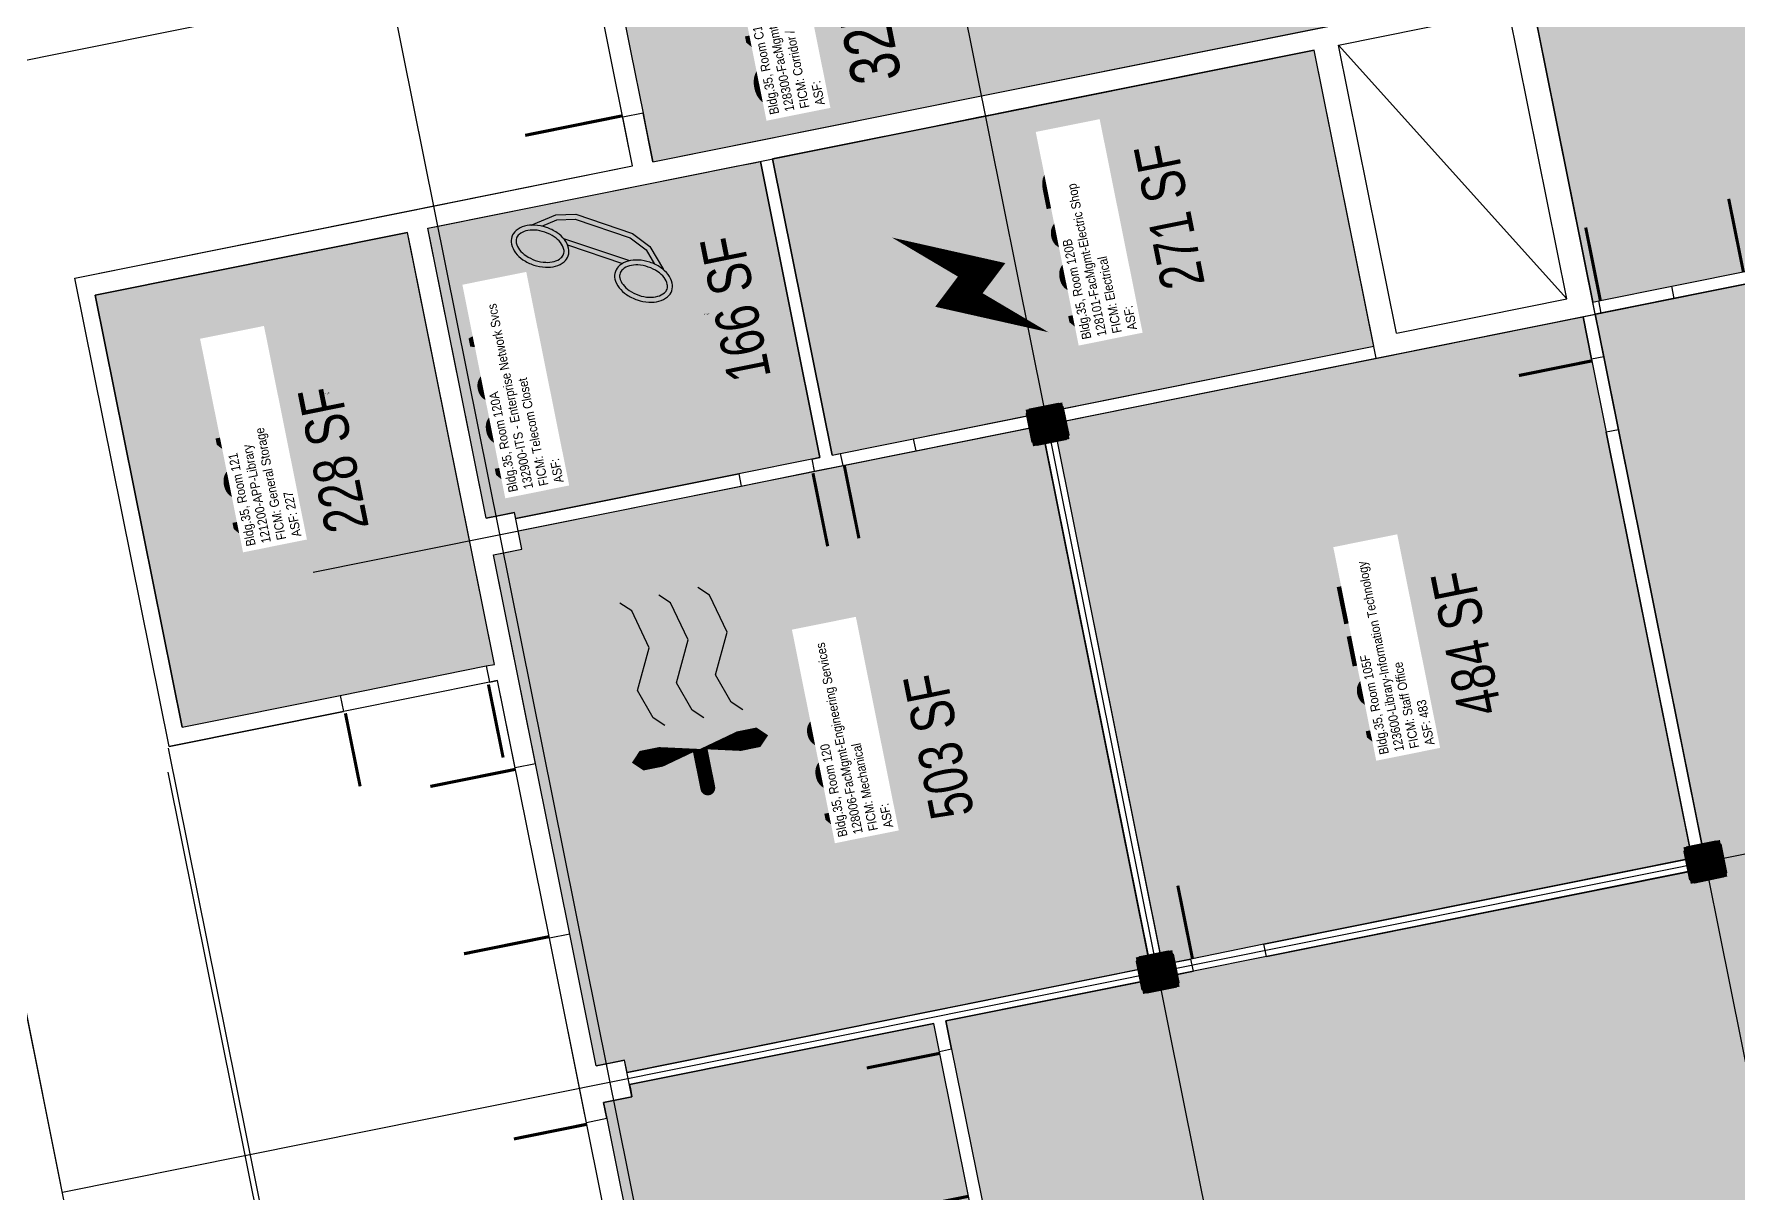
# Model space of a CAD drawing. Header units: inches. Extents: x 69201055 to 69205028, y 27678536 to 27681908.
# Drawn here: x 69201467 to 69202291, y 27679098 to 27679659 of the extents above; entities that cross this region are included whole.
import ezdxf
from ezdxf.enums import TextEntityAlignment as Align

# ---------------------------------------------------------------- set-up
doc = ezdxf.new("R2010")
doc.units = ezdxf.units.IN
doc.header["$LTSCALE"] = 10
doc.header["$MEASUREMENT"] = 0
doc.layers.get('0').update_dxf_attribs({"linetype": 'CONTINUOUS'})
for name, color, linetype in [('A-COLS', 5, 'CONTINUOUS'), ('A-DOOR', 2, 'CONTINUOUS'), ('A-FLOR', 3, 'CONTINUOUS'), ('A-GRID', 1, 'CONTINUOUS'), ('A-IDEN-ICON', 4, 'CONTINUOUS'), ('A-IDEN-RNUM', 7, 'CONTINUOUS'), ('A-IDEN-SNUM', 4, 'CONTINUOUS'), ('A-IDEN-VNUM', 4, 'CONTINUOUS'), ('A-SITE', 3, 'CONTINUOUS'), ('A-WALL', 5, 'CONTINUOUS'), ('AREA-ASSIGN', 7, 'CONTINUOUS'), ('AREA-GROSS', 1, 'CONTINUOUS'), ('AREA-TEXT', 3, 'CONTINUOUS'), ('Rooms-Category-Color', 7, 'CONTINUOUS'), ('Rooms-College-Color', 7, 'CONTINUOUS'), ('Rooms-Department-Color', 7, 'CONTINUOUS'), ('Rooms-Division-Color', 7, 'CONTINUOUS'), ('Rooms-Information', 7, 'CONTINUOUS')]:
    doc.layers.add(name, color=color, linetype=linetype)
doc.styles.add('CP_AREA', font='arial.ttf', dxfattribs={"height": 15})
doc.styles.add('CP_ROOMSNUMBER', font='arial.ttf', dxfattribs={"height": 1})
doc.styles.add('CP_ROOMVNUMBER', font='arial.ttf', dxfattribs={"width": 0.85, "height": 0.075})

# ---------------------------------------------------------------- blocks, each defined once
blk = doc.blocks.new('CPELECT')
blk.add_lwpolyline([(0.0623, 0.0629, 0, 0.03, 0), (0.0105, -0.0168, 0.03, 0.03, 0), (-0.0105, 0.0068, 0.03, 0, 0), (-0.0623, -0.0729, 0.03, 0, 0)], format="xyseb")
blk = doc.blocks.new('CPPHONE')
for p, q in [((0.0096, 0.0252), (-0.0196, -0.0252)), ((0.0169, 0.0279), (-0.0182, -0.0329))]:
    blk.add_line(p, q)
for points in [[(0.0288, 0.0786, 0.139889), (0.0216, 0.0804, 0.107118), (0.0122, 0.0781, 0.079812), (0.0039, 0.0722, 0.067459), (-0.0035, 0.0626, 0.067459), (-0.008, 0.0515, 0.079812), (-0.009, 0.0413, 0.107118), (-0.0064, 0.032, 0.139889), (-0.0012, 0.0267, 0.139889), (0.0061, 0.0248, 0.107118), (0.0155, 0.0272, 0.079812), (0.0238, 0.0331, 0.067459), (0.0312, 0.0426, 0.067459), (0.0357, 0.0538, 0.079812), (0.0367, 0.0639, 0.107118), (0.034, 0.0732, 0.139889)], [(0.0263, 0.0743, 0.139889), (0.0218, 0.0754, 0.107118), (0.0144, 0.0736, 0.079812), (0.0074, 0.0686, 0.067459), (0.0008, 0.0601, 0.067459), (-0.0032, 0.0502, 0.079812), (-0.004, 0.0417, 0.107118), (-0.0019, 0.0344, 0.139889), (0.0013, 0.031, 0.139889), (0.0059, 0.0298, 0.107118), (0.0133, 0.0317, 0.079812), (0.0203, 0.0367, 0.067459), (0.0268, 0.0451, 0.067459), (0.0309, 0.055, 0.079812), (0.0317, 0.0636, 0.107118), (0.0296, 0.0709, 0.139889)], [(-0.0262, -0.0167, 0.139889), (-0.0334, -0.0148, 0.107118), (-0.0428, -0.0172, 0.079812), (-0.0511, -0.0231, 0.067459), (-0.0585, -0.0326, 0.067459), (-0.063, -0.0438, 0.079812), (-0.064, -0.0539, 0.107118), (-0.0614, -0.0632, 0.139889), (-0.0562, -0.0686, 0.139889), (-0.0489, -0.0704, 0.107118), (-0.0395, -0.0681, 0.079812), (-0.0312, -0.0622, 0.067459), (-0.0238, -0.0526, 0.067459), (-0.0193, -0.0415, 0.079812), (-0.0183, -0.0313, 0.107118), (-0.021, -0.022, 0.139889)], [(-0.0287, -0.021, 0.139889), (-0.0332, -0.0198, 0.107118), (-0.0406, -0.0217, 0.079812), (-0.0476, -0.0267, 0.067459), (-0.0542, -0.0351, 0.067459), (-0.0582, -0.045, 0.079812), (-0.059, -0.0536, 0.107118), (-0.0569, -0.0609, 0.139889), (-0.0537, -0.0643, 0.139889), (-0.0491, -0.0654, 0.107118), (-0.0417, -0.0636, 0.079812), (-0.0347, -0.0586, 0.067459), (-0.0282, -0.0501, 0.067459), (-0.0241, -0.0402, 0.079812), (-0.0233, -0.0317, 0.107118), (-0.0254, -0.0244, 0.139889)]]:
    blk.add_lwpolyline(points, format="xyb", close=True)
for points in [[(0.0364, 0.0572), (0.0417, 0.0308), (0.0382, 0.0108), (0.0082, -0.0411), (-0.0083, -0.0558), (-0.0338, -0.0645)], [(0.0334, 0.047), (0.0366, 0.0307), (0.0334, 0.0126), (0.0043, -0.0379), (-0.0109, -0.0514), (-0.0265, -0.0567)]]:
    blk.add_lwpolyline(points)
blk = doc.blocks.new('CPMECH')
for p, q in [((0.005, 0.025), (0.015, 0.035)), ((0.015, 0.035), (0.045, 0.045)), ((0.045, 0.045), (0.085, 0.025)), ((0.085, 0.025), (0.125, 0.035)), ((0.125, 0.035), (0.135, 0.045)), ((0.015, -0.005), (0.045, 0.005)), ((0.045, 0.005), (0.085, -0.015)), ((0.125, -0.005), (0.135, 0.005)), ((0.005, -0.015), (0.015, -0.005)), ((0.085, -0.015), (0.125, -0.005)), ((0.005, -0.055), (0.015, -0.045)), ((0.015, -0.045), (0.045, -0.035)), ((0.045, -0.035), (0.085, -0.055)), ((0.085, -0.055), (0.125, -0.045)), ((0.125, -0.045), (0.135, -0.035))]:
    blk.add_line(p, q)
for points in [[(-0.025, -0.005, 0, 0.02, 0), (-0.025, 0.035, 0.02, 0.02, 0), (-0.025, 0.055, 0.02, 0, 0), (-0.025, 0.065, 0, 0, 0)], [(-0.025, -0.005, 0, 0.02, 0), (-0.025, -0.045, 0.02, 0.02, 0), (-0.025, -0.065, 0.02, 0, 0), (-0.025, -0.075, 0, 0, 0)]]:
    blk.add_lwpolyline(points, format="xyseb")
at = {"const_width": 0.0075}
blk.add_lwpolyline([(-0.0682, -0.0069, 1), (-0.0618, -0.0031, 1)], format="xyb", close=True, dxfattribs=at)
at = {"const_width": 0.015}
blk.add_lwpolyline([(-0.025, -0.005), (-0.065, -0.005)], dxfattribs=at)
blk = doc.blocks.new('COL')
at = {"layer": 'A-COLS', "const_width": 18}
blk.add_lwpolyline([(0, 9), (0, -9)], dxfattribs=at)
at = {"layer": 'A-COLS'}
blk.add_lwpolyline([(9, 7), (9, -7), (7, -9), (-7, -9), (-9, -7), (-9, 7), (-7, 9), (7, 9)], close=True, dxfattribs=at)

msp = doc.modelspace()

# ---------------------------------------------------------------- hatches: boundary and pattern name
at = {"layer": 'Rooms-Category-Color', "true_color": 0xadadad}
for points in [[(69202189.7, 27679682), (69202220.46, 27679529.06), (69202223.4, 27679529.65), (69202258.69, 27679536.75), (69202461.63, 27679577.56), (69202482.22, 27679581.7), (69202488.1, 27679582.88), (69202493.98, 27679584.06), (69202507.71, 27679586.82), (69202543, 27679593.92), (69202591.04, 27679603.58), (69202507.65, 27680018.28), (69202506.47, 27680024.16), (69202486.36, 27680124.16), (69202485.77, 27680127.1), (69203597.52, 27680350.64), (69203611.71, 27680280.05), (69203618.81, 27680244.76), (69203663.61, 27680021.95), (69203914.59, 27680072.41), (69203954.95, 27679871.7), (69203825.54, 27679845.68), (69203785.18, 27680046.39), (69203663.61, 27680021.95), (69203703.97, 27679821.24), (69203704.56, 27679818.3), (69203714.22, 27679770.26), (69203721.32, 27679734.96), (69203729.99, 27679691.83), (69203732.93, 27679692.42), (69203782.93, 27679702.47), (69203788.81, 27679703.65), (69203830.97, 27679712.13), (69203832.93, 27679712.53), (69203838.81, 27679713.71), (69204100.57, 27679766.34), (69204073.57, 27679900.65), (69204042.62, 27680054.57), (69204138.7, 27680073.89), (69204114.45, 27680194.48), (69204538.95, 27680279.83), (69204544.83, 27680281.02), (69204541.09, 27680299.64), (69204533.99, 27680334.94), (69204533.4, 27680337.88), (69204526.3, 27680373.17), (69204513.29, 27680437.88), (69204506.2, 27680473.17), (69204505.21, 27680478.07), (69204498.12, 27680513.37), (69204496.34, 27680522.19), (69204492.79, 27680539.84), (69204473.28, 27680636.89), (69204052.7, 27680552.33), (69203956.62, 27680533.01), (69203952.7, 27680532.22), (69203155.65, 27680371.95), (69203156.24, 27680369.01), (69203151.26, 27680368.01), (69203150.36, 27680367.83), (69202878.79, 27680313.23), (69202843.5, 27680306.13), (69202235.67, 27680183.91), (69202165.08, 27680169.72), (69202097.43, 27680156.12), (69202097.83, 27680154.15), (69202098.62, 27680150.23), (69202099.01, 27680148.27), (69202104.92, 27680118.86), (69202105.71, 27680114.94), (69202106.11, 27680112.98), (69202118.13, 27680053.18), (69202115.19, 27680052.58), (69202123.96, 27680008.98), (69202132.24, 27679967.81), (69202147, 27679894.38), (69202155.28, 27679853.2)], [(69202168.81, 27679785.92), (69202157.04, 27679783.56), (69202151.16, 27679782.37), (69202114.89, 27679775.08), (69202080.58, 27679768.18), (69202074.69, 27679767), (69202062.93, 27679764.63), (69202045.28, 27679761.08), (69202009.99, 27679753.99), (69201998.22, 27679751.62), (69201995.86, 27679763.39), (69201910.56, 27679746.24), (69201892.92, 27679742.69), (69201894.5, 27679734.84), (69201895.28, 27679730.92), (69201889.4, 27679729.74), (69201887.44, 27679729.35), (69201859.99, 27679723.83), (69201854.11, 27679722.64), (69201852.15, 27679722.25), (69201850.19, 27679721.85), (69201814.89, 27679714.76), (69201804.11, 27679712.59), (69201798.23, 27679711.41), (69201768.81, 27679705.49), (69201762.93, 27679704.31), (69201745.29, 27679700.76), (69201751.99, 27679667.43), (69201755.54, 27679649.78), (69201761.45, 27679620.37), (69201762.63, 27679614.49), (69201766.18, 27679596.84), (69201818.14, 27679607.29), (69201853.43, 27679614.39), (69202189.7, 27679682)], [(69201852.81, 27679455.14), (69202114.58, 27679507.77), (69202085.8, 27679650.91), (69201955.4, 27679624.69), (69201951.48, 27679623.9), (69201947.56, 27679623.11), (69201941.68, 27679621.93), (69201929.91, 27679619.56), (69201924.03, 27679618.38), (69201905.41, 27679614.64), (69201901.48, 27679613.85), (69201855.41, 27679604.58), (69201824.03, 27679598.27)], [(69201846.93, 27679453.96), (69201843.01, 27679453.17), (69201807.65, 27679446.06), (69201699.88, 27679424.39), (69201699.28, 27679427.33), (69201691.44, 27679425.75), (69201685.56, 27679424.57), (69201658.95, 27679556.92), (69201657.37, 27679564.76), (69201663.25, 27679565.95), (69201806.39, 27679594.73), (69201814.23, 27679596.3), (69201818.15, 27679597.09)], [(69201738.78, 27679159.87), (69201725.97, 27679223.59), (69201689.11, 27679406.92), (69201694.99, 27679408.1), (69201702.83, 27679409.68), (69201701.06, 27679418.51), (69201808.83, 27679440.17), (69201844.19, 27679447.29), (69201857.92, 27679450.05), (69201893.21, 27679457.14), (69201954, 27679469.36), (69201954.59, 27679466.42), (69202006.63, 27679207.6), (69201753.69, 27679156.74), (69201752.51, 27679162.63), (69201744.67, 27679161.05)]]:
    msp.add_hatch(color=253, dxfattribs=at).paths.add_polyline_path(points)
at = {"layer": 'Rooms-Category-Color', "true_color": 0x99d7b2}
for points in [[(69202872.87, 27679023.76), (69202880.16, 27678987.48), (69202983.1, 27679008.18), (69202959.84, 27679123.86), (69203014.74, 27679134.9), (69203050.04, 27679142), (69203112.78, 27679154.62), (69203111.6, 27679160.5), (69203115.52, 27679161.29), (69203112.56, 27679175.99), (69203111.38, 27679181.87), (69203085.36, 27679311.28), (69203087.32, 27679311.68), (69203083.77, 27679329.33), (69203066.62, 27679414.62), (69203060.74, 27679413.44), (69202957.8, 27679392.74), (69202922.5, 27679385.64), (69202860.74, 27679373.22), (69202854.86, 27679372.04), (69202537.22, 27679308.17), (69202510.6, 27679440.52), (69202483.4, 27679575.81), (69202462.81, 27679571.67), (69202456.93, 27679570.49), (69202221.64, 27679523.18), (69202225.78, 27679502.59), (69202232.88, 27679467.3), (69202274.27, 27679261.42), (69202275.45, 27679255.54), (69202062.71, 27679212.76), (69202027.42, 27679205.66), (69202013.69, 27679202.9), (69201907.81, 27679181.61), (69201910.57, 27679167.89), (69201924.77, 27679097.3), (69201961.83, 27678912.99), (69202055.94, 27678931.91), (69202054.56, 27678938.78), (69202052.79, 27678947.6), (69202070.44, 27678951.15), (69202072.21, 27678942.33), (69202073.59, 27678935.46), (69202170.65, 27678954.98), (69202205.94, 27678962.08), (69202320.64, 27678985.14), (69202319.26, 27678992), (69202317.49, 27679000.83), (69202320.43, 27679001.42), (69202323.37, 27679002.01), (69202335.14, 27679004.37), (69202336.32, 27678998.49), (69202489.26, 27679029.24), (69202490.84, 27679021.4), (69202497.93, 27678986.11), (69202512.52, 27678913.56), (69202615.46, 27678934.26), (69202608.17, 27678970.53), (69202617.97, 27678972.5), (69202863.06, 27679021.78)], [(69201918.88, 27679096.12), (69201904.69, 27679166.71), (69201901.93, 27679180.43), (69201754.87, 27679150.86), (69201755.27, 27679148.9), (69201756.06, 27679144.98), (69201742.33, 27679142.22), (69201743.91, 27679134.38), (69201758.1, 27679063.79), (69201792.01, 27678895.16), (69201805.73, 27678897.92), (69201808.89, 27678882.24), (69201847.12, 27678889.93), (69201917.71, 27678904.12), (69201944.18, 27678909.44), (69201952.02, 27678911.02), (69201955.94, 27678911.81)]]:
    msp.add_hatch(color=253, dxfattribs=at).paths.add_polyline_path(points)
at = {"layer": 'Rooms-Category-Color', "true_color": 0xe3c5e1}
msp.add_hatch(color=254, dxfattribs=at).paths.add_polyline_path([(69201615.05, 27679338.99), (69201685.63, 27679353.18), (69201689.55, 27679353.97), (69201649.14, 27679554.95), (69201647.57, 27679562.79), (69201496.59, 27679532.43), (69201538.58, 27679323.61)])
at = {"layer": 'Rooms-Category-Color', "true_color": 0xfa9ba3}
msp.add_hatch(color=241, dxfattribs=at).paths.add_polyline_path([(69202026.24, 27679211.55), (69202012.51, 27679208.79), (69201959.88, 27679470.55), (69202115.76, 27679501.89), (69202209.87, 27679520.81), (69202215.76, 27679522), (69202219.9, 27679501.41), (69202226.99, 27679466.12), (69202268.39, 27679260.24), (69202061.53, 27679218.64)])
at = {"layer": 'Rooms-College-Color', "true_color": 0xadadad}
for points in [[(69202189.7, 27679682), (69202220.46, 27679529.06), (69202223.4, 27679529.65), (69202258.69, 27679536.75), (69202461.63, 27679577.56), (69202482.22, 27679581.7), (69202488.1, 27679582.88), (69202493.98, 27679584.06), (69202507.71, 27679586.82), (69202543, 27679593.92), (69202591.04, 27679603.58), (69202507.65, 27680018.28), (69202506.47, 27680024.16), (69202486.36, 27680124.16), (69202485.77, 27680127.1), (69203597.52, 27680350.64), (69203611.71, 27680280.05), (69203618.81, 27680244.76), (69203663.61, 27680021.95), (69203914.59, 27680072.41), (69203954.95, 27679871.7), (69203825.54, 27679845.68), (69203785.18, 27680046.39), (69203663.61, 27680021.95), (69203703.97, 27679821.24), (69203704.56, 27679818.3), (69203714.22, 27679770.26), (69203721.32, 27679734.96), (69203729.99, 27679691.83), (69203732.93, 27679692.42), (69203782.93, 27679702.47), (69203788.81, 27679703.65), (69203830.97, 27679712.13), (69203832.93, 27679712.53), (69203838.81, 27679713.71), (69204100.57, 27679766.34), (69204073.57, 27679900.65), (69204042.62, 27680054.57), (69204138.7, 27680073.89), (69204114.45, 27680194.48), (69204538.95, 27680279.83), (69204544.83, 27680281.02), (69204541.09, 27680299.64), (69204533.99, 27680334.94), (69204533.4, 27680337.88), (69204526.3, 27680373.17), (69204513.29, 27680437.88), (69204506.2, 27680473.17), (69204505.21, 27680478.07), (69204498.12, 27680513.37), (69204496.34, 27680522.19), (69204492.79, 27680539.84), (69204473.28, 27680636.89), (69204052.7, 27680552.33), (69203956.62, 27680533.01), (69203952.7, 27680532.22), (69203155.65, 27680371.95), (69203156.24, 27680369.01), (69203151.26, 27680368.01), (69203150.36, 27680367.83), (69202878.79, 27680313.23), (69202843.5, 27680306.13), (69202235.67, 27680183.91), (69202165.08, 27680169.72), (69202097.43, 27680156.12), (69202097.83, 27680154.15), (69202098.62, 27680150.23), (69202099.01, 27680148.27), (69202104.92, 27680118.86), (69202105.71, 27680114.94), (69202106.11, 27680112.98), (69202118.13, 27680053.18), (69202115.19, 27680052.58), (69202123.96, 27680008.98), (69202132.24, 27679967.81), (69202147, 27679894.38), (69202155.28, 27679853.2)], [(69202168.81, 27679785.92), (69202157.04, 27679783.56), (69202151.16, 27679782.37), (69202114.89, 27679775.08), (69202080.58, 27679768.18), (69202074.69, 27679767), (69202062.93, 27679764.63), (69202045.28, 27679761.08), (69202009.99, 27679753.99), (69201998.22, 27679751.62), (69201995.86, 27679763.39), (69201910.56, 27679746.24), (69201892.92, 27679742.69), (69201894.5, 27679734.84), (69201895.28, 27679730.92), (69201889.4, 27679729.74), (69201887.44, 27679729.35), (69201859.99, 27679723.83), (69201854.11, 27679722.64), (69201852.15, 27679722.25), (69201850.19, 27679721.85), (69201814.89, 27679714.76), (69201804.11, 27679712.59), (69201798.23, 27679711.41), (69201768.81, 27679705.49), (69201762.93, 27679704.31), (69201745.29, 27679700.76), (69201751.99, 27679667.43), (69201755.54, 27679649.78), (69201761.45, 27679620.37), (69201762.63, 27679614.49), (69201766.18, 27679596.84), (69201818.14, 27679607.29), (69201853.43, 27679614.39), (69202189.7, 27679682)], [(69201852.81, 27679455.14), (69202114.58, 27679507.77), (69202085.8, 27679650.91), (69201955.4, 27679624.69), (69201951.48, 27679623.9), (69201947.56, 27679623.11), (69201941.68, 27679621.93), (69201929.91, 27679619.56), (69201924.03, 27679618.38), (69201905.41, 27679614.64), (69201901.48, 27679613.85), (69201855.41, 27679604.58), (69201824.03, 27679598.27)], [(69201846.93, 27679453.96), (69201843.01, 27679453.17), (69201807.65, 27679446.06), (69201699.88, 27679424.39), (69201699.28, 27679427.33), (69201691.44, 27679425.75), (69201685.56, 27679424.57), (69201658.95, 27679556.92), (69201657.37, 27679564.76), (69201663.25, 27679565.95), (69201806.39, 27679594.73), (69201814.23, 27679596.3), (69201818.15, 27679597.09)], [(69201738.78, 27679159.87), (69201725.97, 27679223.59), (69201689.11, 27679406.92), (69201694.99, 27679408.1), (69201702.83, 27679409.68), (69201701.06, 27679418.51), (69201808.83, 27679440.17), (69201844.19, 27679447.29), (69201857.92, 27679450.05), (69201893.21, 27679457.14), (69201954, 27679469.36), (69201954.59, 27679466.42), (69202006.63, 27679207.6), (69201753.69, 27679156.74), (69201752.51, 27679162.63), (69201744.67, 27679161.05)]]:
    msp.add_hatch(color=253, dxfattribs=at).paths.add_polyline_path(points)
at = {"layer": 'Rooms-College-Color', "true_color": 0x80bc67}
for points in [[(69202872.87, 27679023.76), (69202880.16, 27678987.48), (69202983.1, 27679008.18), (69202959.84, 27679123.86), (69203014.74, 27679134.9), (69203050.04, 27679142), (69203112.78, 27679154.62), (69203111.6, 27679160.5), (69203115.52, 27679161.29), (69203112.56, 27679175.99), (69203111.38, 27679181.87), (69203085.36, 27679311.28), (69203087.32, 27679311.68), (69203083.77, 27679329.33), (69203066.62, 27679414.62), (69203060.74, 27679413.44), (69202957.8, 27679392.74), (69202922.5, 27679385.64), (69202860.74, 27679373.22), (69202854.86, 27679372.04), (69202537.22, 27679308.17), (69202510.6, 27679440.52), (69202483.4, 27679575.81), (69202462.81, 27679571.67), (69202456.93, 27679570.49), (69202221.64, 27679523.18), (69202225.78, 27679502.59), (69202232.88, 27679467.3), (69202274.27, 27679261.42), (69202275.45, 27679255.54), (69202062.71, 27679212.76), (69202027.42, 27679205.66), (69202013.69, 27679202.9), (69201907.81, 27679181.61), (69201910.57, 27679167.89), (69201924.77, 27679097.3), (69201961.83, 27678912.99), (69202055.94, 27678931.91), (69202054.56, 27678938.78), (69202052.79, 27678947.6), (69202070.44, 27678951.15), (69202072.21, 27678942.33), (69202073.59, 27678935.46), (69202170.65, 27678954.98), (69202205.94, 27678962.08), (69202320.64, 27678985.14), (69202319.26, 27678992), (69202317.49, 27679000.83), (69202320.43, 27679001.42), (69202323.37, 27679002.01), (69202335.14, 27679004.37), (69202336.32, 27678998.49), (69202489.26, 27679029.24), (69202490.84, 27679021.4), (69202497.93, 27678986.11), (69202512.52, 27678913.56), (69202615.46, 27678934.26), (69202608.17, 27678970.53), (69202617.97, 27678972.5), (69202863.06, 27679021.78)], [(69201615.05, 27679338.99), (69201685.63, 27679353.18), (69201689.55, 27679353.97), (69201649.14, 27679554.95), (69201647.57, 27679562.79), (69201496.59, 27679532.43), (69201538.58, 27679323.61)], [(69202026.24, 27679211.55), (69202012.51, 27679208.79), (69201959.88, 27679470.55), (69202115.76, 27679501.89), (69202209.87, 27679520.81), (69202215.76, 27679522), (69202219.9, 27679501.41), (69202226.99, 27679466.12), (69202268.39, 27679260.24), (69202061.53, 27679218.64)], [(69201918.88, 27679096.12), (69201904.69, 27679166.71), (69201901.93, 27679180.43), (69201754.87, 27679150.86), (69201755.27, 27679148.9), (69201756.06, 27679144.98), (69201742.33, 27679142.22), (69201743.91, 27679134.38), (69201758.1, 27679063.79), (69201792.01, 27678895.16), (69201805.73, 27678897.92), (69201808.89, 27678882.24), (69201847.12, 27678889.93), (69201917.71, 27678904.12), (69201944.18, 27678909.44), (69201952.02, 27678911.02), (69201955.94, 27678911.81)]]:
    msp.add_hatch(color=83, dxfattribs=at).paths.add_polyline_path(points)
at = {"layer": 'Rooms-Department-Color', "true_color": 0xacacac}
for points in [[(69202189.7, 27679682), (69202220.46, 27679529.06), (69202223.4, 27679529.65), (69202258.69, 27679536.75), (69202461.63, 27679577.56), (69202482.22, 27679581.7), (69202488.1, 27679582.88), (69202493.98, 27679584.06), (69202507.71, 27679586.82), (69202543, 27679593.92), (69202591.04, 27679603.58), (69202507.65, 27680018.28), (69202506.47, 27680024.16), (69202486.36, 27680124.16), (69202485.77, 27680127.1), (69203597.52, 27680350.64), (69203611.71, 27680280.05), (69203618.81, 27680244.76), (69203663.61, 27680021.95), (69203914.59, 27680072.41), (69203954.95, 27679871.7), (69203825.54, 27679845.68), (69203785.18, 27680046.39), (69203663.61, 27680021.95), (69203703.97, 27679821.24), (69203704.56, 27679818.3), (69203714.22, 27679770.26), (69203721.32, 27679734.96), (69203729.99, 27679691.83), (69203732.93, 27679692.42), (69203782.93, 27679702.47), (69203788.81, 27679703.65), (69203830.97, 27679712.13), (69203832.93, 27679712.53), (69203838.81, 27679713.71), (69204100.57, 27679766.34), (69204073.57, 27679900.65), (69204042.62, 27680054.57), (69204138.7, 27680073.89), (69204114.45, 27680194.48), (69204538.95, 27680279.83), (69204544.83, 27680281.02), (69204541.09, 27680299.64), (69204533.99, 27680334.94), (69204533.4, 27680337.88), (69204526.3, 27680373.17), (69204513.29, 27680437.88), (69204506.2, 27680473.17), (69204505.21, 27680478.07), (69204498.12, 27680513.37), (69204496.34, 27680522.19), (69204492.79, 27680539.84), (69204473.28, 27680636.89), (69204052.7, 27680552.33), (69203956.62, 27680533.01), (69203952.7, 27680532.22), (69203155.65, 27680371.95), (69203156.24, 27680369.01), (69203151.26, 27680368.01), (69203150.36, 27680367.83), (69202878.79, 27680313.23), (69202843.5, 27680306.13), (69202235.67, 27680183.91), (69202165.08, 27680169.72), (69202097.43, 27680156.12), (69202097.83, 27680154.15), (69202098.62, 27680150.23), (69202099.01, 27680148.27), (69202104.92, 27680118.86), (69202105.71, 27680114.94), (69202106.11, 27680112.98), (69202118.13, 27680053.18), (69202115.19, 27680052.58), (69202123.96, 27680008.98), (69202132.24, 27679967.81), (69202147, 27679894.38), (69202155.28, 27679853.2)], [(69202168.81, 27679785.92), (69202157.04, 27679783.56), (69202151.16, 27679782.37), (69202114.89, 27679775.08), (69202080.58, 27679768.18), (69202074.69, 27679767), (69202062.93, 27679764.63), (69202045.28, 27679761.08), (69202009.99, 27679753.99), (69201998.22, 27679751.62), (69201995.86, 27679763.39), (69201910.56, 27679746.24), (69201892.92, 27679742.69), (69201894.5, 27679734.84), (69201895.28, 27679730.92), (69201889.4, 27679729.74), (69201887.44, 27679729.35), (69201859.99, 27679723.83), (69201854.11, 27679722.64), (69201852.15, 27679722.25), (69201850.19, 27679721.85), (69201814.89, 27679714.76), (69201804.11, 27679712.59), (69201798.23, 27679711.41), (69201768.81, 27679705.49), (69201762.93, 27679704.31), (69201745.29, 27679700.76), (69201751.99, 27679667.43), (69201755.54, 27679649.78), (69201761.45, 27679620.37), (69201762.63, 27679614.49), (69201766.18, 27679596.84), (69201818.14, 27679607.29), (69201853.43, 27679614.39), (69202189.7, 27679682)], [(69201852.81, 27679455.14), (69202114.58, 27679507.77), (69202085.8, 27679650.91), (69201955.4, 27679624.69), (69201951.48, 27679623.9), (69201947.56, 27679623.11), (69201941.68, 27679621.93), (69201929.91, 27679619.56), (69201924.03, 27679618.38), (69201905.41, 27679614.64), (69201901.48, 27679613.85), (69201855.41, 27679604.58), (69201824.03, 27679598.27)], [(69201846.93, 27679453.96), (69201843.01, 27679453.17), (69201807.65, 27679446.06), (69201699.88, 27679424.39), (69201699.28, 27679427.33), (69201691.44, 27679425.75), (69201685.56, 27679424.57), (69201658.95, 27679556.92), (69201657.37, 27679564.76), (69201663.25, 27679565.95), (69201806.39, 27679594.73), (69201814.23, 27679596.3), (69201818.15, 27679597.09)], [(69201738.78, 27679159.87), (69201725.97, 27679223.59), (69201689.11, 27679406.92), (69201694.99, 27679408.1), (69201702.83, 27679409.68), (69201701.06, 27679418.51), (69201808.83, 27679440.17), (69201844.19, 27679447.29), (69201857.92, 27679450.05), (69201893.21, 27679457.14), (69201954, 27679469.36), (69201954.59, 27679466.42), (69202006.63, 27679207.6), (69201753.69, 27679156.74), (69201752.51, 27679162.63), (69201744.67, 27679161.05)]]:
    msp.add_hatch(color=253, dxfattribs=at).paths.add_polyline_path(points)
at = {"layer": 'Rooms-Department-Color', "true_color": 0x62f98f}
for points in [[(69202872.87, 27679023.76), (69202880.16, 27678987.48), (69202983.1, 27679008.18), (69202959.84, 27679123.86), (69203014.74, 27679134.9), (69203050.04, 27679142), (69203112.78, 27679154.62), (69203111.6, 27679160.5), (69203115.52, 27679161.29), (69203112.56, 27679175.99), (69203111.38, 27679181.87), (69203085.36, 27679311.28), (69203087.32, 27679311.68), (69203083.77, 27679329.33), (69203066.62, 27679414.62), (69203060.74, 27679413.44), (69202957.8, 27679392.74), (69202922.5, 27679385.64), (69202860.74, 27679373.22), (69202854.86, 27679372.04), (69202537.22, 27679308.17), (69202510.6, 27679440.52), (69202483.4, 27679575.81), (69202462.81, 27679571.67), (69202456.93, 27679570.49), (69202221.64, 27679523.18), (69202225.78, 27679502.59), (69202232.88, 27679467.3), (69202274.27, 27679261.42), (69202275.45, 27679255.54), (69202062.71, 27679212.76), (69202027.42, 27679205.66), (69202013.69, 27679202.9), (69201907.81, 27679181.61), (69201910.57, 27679167.89), (69201924.77, 27679097.3), (69201961.83, 27678912.99), (69202055.94, 27678931.91), (69202054.56, 27678938.78), (69202052.79, 27678947.6), (69202070.44, 27678951.15), (69202072.21, 27678942.33), (69202073.59, 27678935.46), (69202170.65, 27678954.98), (69202205.94, 27678962.08), (69202320.64, 27678985.14), (69202319.26, 27678992), (69202317.49, 27679000.83), (69202320.43, 27679001.42), (69202323.37, 27679002.01), (69202335.14, 27679004.37), (69202336.32, 27678998.49), (69202489.26, 27679029.24), (69202490.84, 27679021.4), (69202497.93, 27678986.11), (69202512.52, 27678913.56), (69202615.46, 27678934.26), (69202608.17, 27678970.53), (69202617.97, 27678972.5), (69202863.06, 27679021.78)], [(69201615.05, 27679338.99), (69201685.63, 27679353.18), (69201689.55, 27679353.97), (69201649.14, 27679554.95), (69201647.57, 27679562.79), (69201496.59, 27679532.43), (69201538.58, 27679323.61)], [(69202026.24, 27679211.55), (69202012.51, 27679208.79), (69201959.88, 27679470.55), (69202115.76, 27679501.89), (69202209.87, 27679520.81), (69202215.76, 27679522), (69202219.9, 27679501.41), (69202226.99, 27679466.12), (69202268.39, 27679260.24), (69202061.53, 27679218.64)], [(69201918.88, 27679096.12), (69201904.69, 27679166.71), (69201901.93, 27679180.43), (69201754.87, 27679150.86), (69201755.27, 27679148.9), (69201756.06, 27679144.98), (69201742.33, 27679142.22), (69201743.91, 27679134.38), (69201758.1, 27679063.79), (69201792.01, 27678895.16), (69201805.73, 27678897.92), (69201808.89, 27678882.24), (69201847.12, 27678889.93), (69201917.71, 27678904.12), (69201944.18, 27678909.44), (69201952.02, 27678911.02), (69201955.94, 27678911.81)]]:
    msp.add_hatch(color=91, dxfattribs=at).paths.add_polyline_path(points)
at = {"layer": 'Rooms-Division-Color', "true_color": 0xadadad}
for points in [[(69202189.7, 27679682), (69202220.46, 27679529.06), (69202223.4, 27679529.65), (69202258.69, 27679536.75), (69202461.63, 27679577.56), (69202482.22, 27679581.7), (69202488.1, 27679582.88), (69202493.98, 27679584.06), (69202507.71, 27679586.82), (69202543, 27679593.92), (69202591.04, 27679603.58), (69202507.65, 27680018.28), (69202506.47, 27680024.16), (69202486.36, 27680124.16), (69202485.77, 27680127.1), (69203597.52, 27680350.64), (69203611.71, 27680280.05), (69203618.81, 27680244.76), (69203663.61, 27680021.95), (69203914.59, 27680072.41), (69203954.95, 27679871.7), (69203825.54, 27679845.68), (69203785.18, 27680046.39), (69203663.61, 27680021.95), (69203703.97, 27679821.24), (69203704.56, 27679818.3), (69203714.22, 27679770.26), (69203721.32, 27679734.96), (69203729.99, 27679691.83), (69203732.93, 27679692.42), (69203782.93, 27679702.47), (69203788.81, 27679703.65), (69203830.97, 27679712.13), (69203832.93, 27679712.53), (69203838.81, 27679713.71), (69204100.57, 27679766.34), (69204073.57, 27679900.65), (69204042.62, 27680054.57), (69204138.7, 27680073.89), (69204114.45, 27680194.48), (69204538.95, 27680279.83), (69204544.83, 27680281.02), (69204541.09, 27680299.64), (69204533.99, 27680334.94), (69204533.4, 27680337.88), (69204526.3, 27680373.17), (69204513.29, 27680437.88), (69204506.2, 27680473.17), (69204505.21, 27680478.07), (69204498.12, 27680513.37), (69204496.34, 27680522.19), (69204492.79, 27680539.84), (69204473.28, 27680636.89), (69204052.7, 27680552.33), (69203956.62, 27680533.01), (69203952.7, 27680532.22), (69203155.65, 27680371.95), (69203156.24, 27680369.01), (69203151.26, 27680368.01), (69203150.36, 27680367.83), (69202878.79, 27680313.23), (69202843.5, 27680306.13), (69202235.67, 27680183.91), (69202165.08, 27680169.72), (69202097.43, 27680156.12), (69202097.83, 27680154.15), (69202098.62, 27680150.23), (69202099.01, 27680148.27), (69202104.92, 27680118.86), (69202105.71, 27680114.94), (69202106.11, 27680112.98), (69202118.13, 27680053.18), (69202115.19, 27680052.58), (69202123.96, 27680008.98), (69202132.24, 27679967.81), (69202147, 27679894.38), (69202155.28, 27679853.2)], [(69202168.81, 27679785.92), (69202157.04, 27679783.56), (69202151.16, 27679782.37), (69202114.89, 27679775.08), (69202080.58, 27679768.18), (69202074.69, 27679767), (69202062.93, 27679764.63), (69202045.28, 27679761.08), (69202009.99, 27679753.99), (69201998.22, 27679751.62), (69201995.86, 27679763.39), (69201910.56, 27679746.24), (69201892.92, 27679742.69), (69201894.5, 27679734.84), (69201895.28, 27679730.92), (69201889.4, 27679729.74), (69201887.44, 27679729.35), (69201859.99, 27679723.83), (69201854.11, 27679722.64), (69201852.15, 27679722.25), (69201850.19, 27679721.85), (69201814.89, 27679714.76), (69201804.11, 27679712.59), (69201798.23, 27679711.41), (69201768.81, 27679705.49), (69201762.93, 27679704.31), (69201745.29, 27679700.76), (69201751.99, 27679667.43), (69201755.54, 27679649.78), (69201761.45, 27679620.37), (69201762.63, 27679614.49), (69201766.18, 27679596.84), (69201818.14, 27679607.29), (69201853.43, 27679614.39), (69202189.7, 27679682)], [(69201852.81, 27679455.14), (69202114.58, 27679507.77), (69202085.8, 27679650.91), (69201955.4, 27679624.69), (69201951.48, 27679623.9), (69201947.56, 27679623.11), (69201941.68, 27679621.93), (69201929.91, 27679619.56), (69201924.03, 27679618.38), (69201905.41, 27679614.64), (69201901.48, 27679613.85), (69201855.41, 27679604.58), (69201824.03, 27679598.27)], [(69201846.93, 27679453.96), (69201843.01, 27679453.17), (69201807.65, 27679446.06), (69201699.88, 27679424.39), (69201699.28, 27679427.33), (69201691.44, 27679425.75), (69201685.56, 27679424.57), (69201658.95, 27679556.92), (69201657.37, 27679564.76), (69201663.25, 27679565.95), (69201806.39, 27679594.73), (69201814.23, 27679596.3), (69201818.15, 27679597.09)], [(69201738.78, 27679159.87), (69201725.97, 27679223.59), (69201689.11, 27679406.92), (69201694.99, 27679408.1), (69201702.83, 27679409.68), (69201701.06, 27679418.51), (69201808.83, 27679440.17), (69201844.19, 27679447.29), (69201857.92, 27679450.05), (69201893.21, 27679457.14), (69201954, 27679469.36), (69201954.59, 27679466.42), (69202006.63, 27679207.6), (69201753.69, 27679156.74), (69201752.51, 27679162.63), (69201744.67, 27679161.05)]]:
    msp.add_hatch(color=253, dxfattribs=at).paths.add_polyline_path(points)
at = {"layer": 'Rooms-Division-Color', "true_color": 0x62f98f}
for points in [[(69202872.87, 27679023.76), (69202880.16, 27678987.48), (69202983.1, 27679008.18), (69202959.84, 27679123.86), (69203014.74, 27679134.9), (69203050.04, 27679142), (69203112.78, 27679154.62), (69203111.6, 27679160.5), (69203115.52, 27679161.29), (69203112.56, 27679175.99), (69203111.38, 27679181.87), (69203085.36, 27679311.28), (69203087.32, 27679311.68), (69203083.77, 27679329.33), (69203066.62, 27679414.62), (69203060.74, 27679413.44), (69202957.8, 27679392.74), (69202922.5, 27679385.64), (69202860.74, 27679373.22), (69202854.86, 27679372.04), (69202537.22, 27679308.17), (69202510.6, 27679440.52), (69202483.4, 27679575.81), (69202462.81, 27679571.67), (69202456.93, 27679570.49), (69202221.64, 27679523.18), (69202225.78, 27679502.59), (69202232.88, 27679467.3), (69202274.27, 27679261.42), (69202275.45, 27679255.54), (69202062.71, 27679212.76), (69202027.42, 27679205.66), (69202013.69, 27679202.9), (69201907.81, 27679181.61), (69201910.57, 27679167.89), (69201924.77, 27679097.3), (69201961.83, 27678912.99), (69202055.94, 27678931.91), (69202054.56, 27678938.78), (69202052.79, 27678947.6), (69202070.44, 27678951.15), (69202072.21, 27678942.33), (69202073.59, 27678935.46), (69202170.65, 27678954.98), (69202205.94, 27678962.08), (69202320.64, 27678985.14), (69202319.26, 27678992), (69202317.49, 27679000.83), (69202320.43, 27679001.42), (69202323.37, 27679002.01), (69202335.14, 27679004.37), (69202336.32, 27678998.49), (69202489.26, 27679029.24), (69202490.84, 27679021.4), (69202497.93, 27678986.11), (69202512.52, 27678913.56), (69202615.46, 27678934.26), (69202608.17, 27678970.53), (69202617.97, 27678972.5), (69202863.06, 27679021.78)], [(69201615.05, 27679338.99), (69201685.63, 27679353.18), (69201689.55, 27679353.97), (69201649.14, 27679554.95), (69201647.57, 27679562.79), (69201496.59, 27679532.43), (69201538.58, 27679323.61)], [(69202026.24, 27679211.55), (69202012.51, 27679208.79), (69201959.88, 27679470.55), (69202115.76, 27679501.89), (69202209.87, 27679520.81), (69202215.76, 27679522), (69202219.9, 27679501.41), (69202226.99, 27679466.12), (69202268.39, 27679260.24), (69202061.53, 27679218.64)], [(69201918.88, 27679096.12), (69201904.69, 27679166.71), (69201901.93, 27679180.43), (69201754.87, 27679150.86), (69201755.27, 27679148.9), (69201756.06, 27679144.98), (69201742.33, 27679142.22), (69201743.91, 27679134.38), (69201758.1, 27679063.79), (69201792.01, 27678895.16), (69201805.73, 27678897.92), (69201808.89, 27678882.24), (69201847.12, 27678889.93), (69201917.71, 27678904.12), (69201944.18, 27678909.44), (69201952.02, 27678911.02), (69201955.94, 27678911.81)]]:
    msp.add_hatch(color=91, dxfattribs=at).paths.add_polyline_path(points)

# ---------------------------------------------------------------- linework, layer by layer
at = {"layer": 'A-DOOR'}
for points in [[(69201751.5, 27679619.14, 1.5, 1.5, 0), (69201704.44, 27679609.67, 0, 0, 0), (69201704.29, 27679610.41, 0, 0, -0.414214), (69201743.65, 27679665.75, 0, 0, -0.414214)], [(69202293.25, 27679543.7, 1.5, 1.5, 0), (69202286.15, 27679578.99, 0, 0, 0), (69202285.42, 27679578.84, 0, 0, 0.414214), (69202258.99, 27679535.28, 0, 0, 0.414214)], [(69202224.13, 27679529.8, 1.5, 1.5, 0), (69202217.04, 27679565.1, 0, 0, 0), (69202217.77, 27679565.24, 0, 0, -0.414214), (69202258.99, 27679535.28, 0, 0, -0.414214)], [(69202220.04, 27679500.67, 1.5, 1.5, 0), (69202184.75, 27679493.58, 0, 0, 0), (69202184.9, 27679492.84, 0, 0, 0.414214), (69202228.46, 27679466.41, 0, 0, 0.414214)], [(69201858.65, 27679450.19, 1.5, 1.5, 0), (69201865.75, 27679414.9, 0, 0, 0), (69201866.49, 27679415.05, 0, 0, 0.414214), (69201892.92, 27679458.61, 0, 0, 0.414214)], [(69201843.54, 27679446.36, 1.5, 1.5, 0), (69201850.64, 27679411.07, 0, 0, 0), (69201849.9, 27679410.92, 0, 0, -0.414214), (69201808.69, 27679440.89, 0, 0, -0.414214)], [(69201686.67, 27679344.21, 1.5, 1.5, 0), (69201693.77, 27679308.92, 0, 0, 0), (69201693.03, 27679308.77, 0, 0, -0.414214), (69201651.82, 27679338.73, 0, 0, -0.414214)], [(69201617.55, 27679330.31, 1.5, 1.5, 0), (69201624.65, 27679295.02, 0, 0, 0), (69201625.39, 27679295.17, 0, 0, 0.414214), (69201651.82, 27679338.73, 0, 0, 0.414214)], [(69201699.76, 27679303.24, 1.5, 1.5, 0), (69201658.58, 27679294.96, 0, 0, 0), (69201658.73, 27679294.22, 0, 0, 0.414214), (69201709.36, 27679263.09, 0, 0, 0.414214)], [(69201716.02, 27679222.36, 1.5, 1.5, 0), (69201674.84, 27679214.08, 0, 0, 0), (69201674.69, 27679214.81, 0, 0, -0.414214), (69201709.36, 27679263.09, 0, 0, -0.414214)], [(69202026.97, 27679211.69, 1.5, 1.5, 0), (69202019.88, 27679246.99, 0, 0, 0), (69202020.61, 27679247.14, 0, 0, -0.414214), (69202061.83, 27679217.17, 0, 0, -0.414214)], [(69201904.84, 27679165.97, 1.5, 1.5, 0), (69201869.55, 27679158.87, 0, 0, 0), (69201869.69, 27679158.14, 0, 0, 0.414214), (69201913.26, 27679131.71, 0, 0, 0.414214)], [(69201734.25, 27679131.67, 1.5, 1.5, 0), (69201698.96, 27679124.57, 0, 0, 0), (69201699.11, 27679123.84, 0, 0, 0.414214), (69201742.67, 27679097.41, 0, 0, 0.414214)], [(69201918.74, 27679096.85, 1.5, 1.5, 0), (69201883.44, 27679089.76, 0, 0, 0), (69201883.29, 27679090.49, 0, 0, -0.414214), (69201913.26, 27679131.71, 0, 0, -0.414214)]]:
    msp.add_lwpolyline(points, format="xyseb", dxfattribs=at)
at = {"layer": 'A-FLOR'}
for p, q in [((69202097.56, 27679653.27), (69202207.9, 27679530.62)), ((69201531.89, 27679313.49), (69201600.45, 27678972.48))]:
    msp.add_line(p, q, dxfattribs=at)
at = {"layer": 'A-GRID'}
for p, q in [((69202381.31, 27678729.07), (69201849.07, 27681376.09)), ((69202116.61, 27678675.85), (69201584.37, 27681322.87)), ((69201851.91, 27678622.63), (69201319.66, 27681269.65)), ((69201587.21, 27678569.4), (69201054.96, 27681216.42)), ((69201374.31, 27679628.21), (69204815.44, 27680320.13)), ((69201587.21, 27678569.4), (69201244.2, 27680275.26)), ((69201601.91, 27679398.57), (69204868.66, 27680055.42)), ((69201480.76, 27679098.8), (69204921.88, 27679790.72))]:
    msp.add_line(p, q, dxfattribs=at)
at = {"layer": 'A-SITE'}
msp.add_line((69201531.73, 27679301.84), (69201595.01, 27678987.14), dxfattribs=at)
at = {"layer": 'A-WALL'}
for p, q in [((69201766.18, 27679596.84), (69202189.7, 27679682)), ((69202221.64, 27679523.18), (69202189.7, 27679682)), ((69202097.56, 27679653.27), (69202179.91, 27679669.83)), ((69202207.9, 27679530.62), (69202179.91, 27679669.83)), ((69201657.37, 27679564.76), (69202085.8, 27679650.91)), ((69202115.76, 27679501.89), (69202085.8, 27679650.91)), ((69202125.55, 27679514.06), (69202097.56, 27679653.27)), ((69201761.45, 27679620.37), (69201751.65, 27679618.4)), ((69201756.38, 27679594.87), (69201751.65, 27679618.4)), ((69201766.18, 27679596.84), (69201761.45, 27679620.37)), ((69201846.93, 27679453.96), (69201818.15, 27679597.09)), ((69201852.81, 27679455.14), (69201824.03, 27679598.27)), ((69201486.77, 27679540.66), (69201756.38, 27679594.87)), ((69201496.59, 27679532.43), (69201647.57, 27679562.79)), ((69201689.55, 27679353.97), (69201647.57, 27679562.79)), ((69201685.56, 27679424.57), (69201657.37, 27679564.76)), ((69201532.31, 27679314.19), (69201486.77, 27679540.66)), ((69201538.58, 27679323.61), (69201496.59, 27679532.43)), ((69202125.55, 27679514.06), (69202207.9, 27679530.62)), ((69202259.87, 27679530.87), (69202258.69, 27679536.75)), ((69202115.76, 27679501.89), (69202221.64, 27679523.18)), ((69202219.9, 27679501.41), (69202215.76, 27679522)), ((69202220.46, 27679529.06), (69202223.4, 27679529.65)), ((69202221.64, 27679523.18), (69202224.58, 27679523.77)), ((69202225.78, 27679502.59), (69202221.64, 27679523.18)), ((69202224.58, 27679523.77), (69202223.4, 27679529.65)), ((69201964.58, 27679477.61), (69202114.58, 27679507.77)), ((69201965.76, 27679471.73), (69202115.76, 27679501.89)), ((69202225.78, 27679502.59), (69202219.9, 27679501.41)), ((69201892.03, 27679463.02), (69201946.93, 27679474.06)), ((69201893.21, 27679457.14), (69201948.11, 27679468.18)), ((69202232.88, 27679467.3), (69202226.99, 27679466.12)), ((69202267.21, 27679266.12), (69202226.99, 27679466.12)), ((69202273.09, 27679267.3), (69202232.88, 27679467.3)), ((69201852.81, 27679455.14), (69201856.74, 27679455.93)), ((69201856.74, 27679455.93), (69201857.92, 27679450.05)), ((69201892.03, 27679463.02), (69201893.21, 27679457.14)), ((69202005.45, 27679213.49), (69201955.77, 27679460.54)), ((69202011.33, 27679214.67), (69201961.65, 27679461.72)), ((69201842.94, 27679453.15), (69201846.93, 27679453.96)), ((69201842.94, 27679453.15), (69201844.12, 27679447.27)), ((69201844.12, 27679447.27), (69201857.92, 27679450.05)), ((69201699.88, 27679424.39), (69201807.65, 27679446.06)), ((69201701.06, 27679418.51), (69201808.83, 27679440.17)), ((69201807.65, 27679446.06), (69201808.83, 27679440.17)), ((69201685.56, 27679424.57), (69201699.28, 27679427.33)), ((69201702.83, 27679409.68), (69201699.28, 27679427.33)), ((69201689.11, 27679406.92), (69201702.83, 27679409.68)), ((69201709.41, 27679305.94), (69201689.11, 27679406.92)), ((69201685.63, 27679353.18), (69201689.55, 27679353.97)), ((69201685.63, 27679353.18), (69201687.21, 27679345.34)), ((69201687.21, 27679345.34), (69201691.13, 27679346.13)), ((69201699.61, 27679303.97), (69201691.13, 27679346.13)), ((69201538.58, 27679323.61), (69201615.05, 27679338.99)), ((69201615.05, 27679338.99), (69201616.62, 27679331.15)), ((69201532.31, 27679314.19), (69201616.62, 27679331.15)), ((69201709.41, 27679305.94), (69201699.61, 27679303.97)), ((69202061.53, 27679218.64), (69202265.45, 27679259.65)), ((69202062.71, 27679212.76), (69202266.63, 27679253.76)), ((69201725.97, 27679223.59), (69201716.17, 27679221.62)), ((69201734.11, 27679132.41), (69201716.17, 27679221.62)), ((69201738.78, 27679159.87), (69201725.97, 27679223.59)), ((69202062.71, 27679212.76), (69202061.53, 27679218.64)), ((69202018.39, 27679209.97), (69202026.24, 27679211.55)), ((69202027.42, 27679205.66), (69202026.24, 27679211.55)), ((69201753.69, 27679156.74), (69202000.75, 27679206.42)), ((69201907.81, 27679181.61), (69202001.93, 27679200.54)), ((69202019.58, 27679204.09), (69202027.42, 27679205.66)), ((69201754.87, 27679150.86), (69201901.93, 27679180.43)), ((69201904.69, 27679166.71), (69201901.93, 27679180.43)), ((69201910.57, 27679167.89), (69201907.81, 27679181.61)), ((69201910.57, 27679167.89), (69201904.69, 27679166.71)), ((69201738.78, 27679159.87), (69201752.51, 27679162.63)), ((69201756.06, 27679144.98), (69201752.51, 27679162.63)), ((69201742.33, 27679142.22), (69201756.06, 27679144.98)), ((69201743.91, 27679134.38), (69201742.33, 27679142.22)), ((69201743.91, 27679134.38), (69201734.11, 27679132.41))]:
    msp.add_line(p, q, dxfattribs=at)
at = {"layer": 'AREA-ASSIGN'}
for points in [[(69202106.11, 27680112.98), (69202118.13, 27680053.18), (69202115.19, 27680052.58), (69202123.96, 27680008.98), (69202132.24, 27679967.81), (69202147, 27679894.38), (69202155.28, 27679853.2), (69202189.7, 27679682), (69202189.7, 27679682), (69202220.46, 27679529.06), (69202223.4, 27679529.65), (69202258.69, 27679536.75), (69202461.63, 27679577.56), (69202482.22, 27679581.7), (69202488.1, 27679582.88), (69202493.98, 27679584.06), (69202507.71, 27679586.82), (69202543, 27679593.92), (69202591.04, 27679603.58), (69202507.65, 27680018.28), (69202506.47, 27680024.16), (69202486.36, 27680124.16)], [(69201751.99, 27679667.43), (69201755.54, 27679649.78), (69201761.45, 27679620.37), (69201762.63, 27679614.49), (69201766.18, 27679596.84), (69201818.14, 27679607.29), (69201853.43, 27679614.39), (69202189.7, 27679682)], [(69202456.93, 27679570.49), (69202221.64, 27679523.18), (69202225.78, 27679502.59), (69202232.88, 27679467.3), (69202274.27, 27679261.42), (69202275.45, 27679255.54), (69202062.71, 27679212.76), (69202027.42, 27679205.66), (69202013.69, 27679202.9), (69201907.81, 27679181.61), (69201910.57, 27679167.89), (69201924.77, 27679097.3), (69201961.83, 27678912.99), (69202055.94, 27678931.91), (69202054.56, 27678938.78), (69202052.79, 27678947.6), (69202070.44, 27678951.15), (69202072.21, 27678942.33), (69202073.59, 27678935.46), (69202170.65, 27678954.98), (69202205.94, 27678962.08), (69202320.64, 27678985.14)]]:
    msp.add_lwpolyline(points, dxfattribs=at)
for points in [[(69201852.81, 27679455.14), (69202114.58, 27679507.77), (69202085.8, 27679650.91), (69201955.4, 27679624.69), (69201951.48, 27679623.9), (69201947.56, 27679623.11), (69201941.68, 27679621.93), (69201929.91, 27679619.56), (69201924.03, 27679618.38), (69201905.41, 27679614.64), (69201901.48, 27679613.85), (69201855.41, 27679604.58), (69201824.03, 27679598.27)], [(69201846.93, 27679453.96), (69201843.01, 27679453.17), (69201807.65, 27679446.06), (69201699.88, 27679424.39), (69201699.28, 27679427.33), (69201691.44, 27679425.75), (69201685.56, 27679424.57), (69201658.95, 27679556.92), (69201657.37, 27679564.76), (69201663.25, 27679565.95), (69201806.39, 27679594.73), (69201814.23, 27679596.3), (69201818.15, 27679597.09)], [(69201615.05, 27679338.99), (69201685.63, 27679353.18), (69201689.55, 27679353.97), (69201649.14, 27679554.95), (69201647.57, 27679562.79), (69201496.59, 27679532.43), (69201538.58, 27679323.61)], [(69202026.24, 27679211.55), (69202012.51, 27679208.79), (69201959.88, 27679470.55), (69202115.76, 27679501.89), (69202209.87, 27679520.81), (69202215.76, 27679522), (69202219.9, 27679501.41), (69202226.99, 27679466.12), (69202268.39, 27679260.24), (69202061.53, 27679218.64)], [(69201738.78, 27679159.87), (69201725.97, 27679223.59), (69201689.11, 27679406.92), (69201694.99, 27679408.1), (69201702.83, 27679409.68), (69201701.06, 27679418.51), (69201808.83, 27679440.17), (69201844.19, 27679447.29), (69201857.92, 27679450.05), (69201893.21, 27679457.14), (69201954, 27679469.36), (69201954.59, 27679466.42), (69202006.63, 27679207.6), (69201753.69, 27679156.74), (69201752.51, 27679162.63), (69201744.67, 27679161.05)], [(69201918.88, 27679096.12), (69201904.69, 27679166.71), (69201901.93, 27679180.43), (69201754.87, 27679150.86), (69201755.27, 27679148.9), (69201756.06, 27679144.98), (69201742.33, 27679142.22), (69201743.91, 27679134.38), (69201758.1, 27679063.79), (69201792.01, 27678895.16), (69201805.73, 27678897.92), (69201808.89, 27678882.24), (69201847.12, 27678889.93), (69201917.71, 27678904.12), (69201944.18, 27678909.44), (69201952.02, 27678911.02), (69201955.94, 27678911.81)]]:
    msp.add_lwpolyline(points, close=True, dxfattribs=at)
at = {"layer": 'AREA-GROSS'}
msp.add_lwpolyline([(69201748.3, 27679061.82), (69201734.11, 27679132.41), (69201732.53, 27679140.25), (69201716.17, 27679221.62), (69201691.13, 27679346.13), (69201687.21, 27679345.34), (69201616.62, 27679331.15), (69201532.31, 27679314.19), (69201486.77, 27679540.66), (69201645.59, 27679572.6), (69201756.38, 27679594.87), (69201752.83, 27679612.52), (69201745.73, 27679647.81), (69201742.18, 27679665.46), (69201738.04, 27679686.05), (69201688.05, 27679675.99), (69201652.75, 27679668.9), (69201628.24, 27679663.97), (69201625.09, 27679679.65), (69201615.63, 27679726.71), (69201614.64, 27679731.61), (69201550.92, 27679718.8), (69201503.86, 27679709.34), (69201454.84, 27679699.48)], dxfattribs=at)

# ---------------------------------------------------------------- block references
at = {"rotation": 11.36903025436199}
for p in [(69201956.94, 27679469.96), (69202274.86, 27679258.48), (69202010.16, 27679205.25)]:
    msp.add_blockref('COL', p, dxfattribs=at)
at = {"layer": 'A-IDEN-ICON', "xscale": 479.9999999999999, "yscale": 479.9999999999999, "zscale": 479.9999999999999, "rotation": 101.3690302236795}
for name, p in [('CPPHONE', (69201737.69, 27679554.55)), ('CPELECT', (69201917.22, 27679536.9)), ('CPMECH', (69201784.2, 27679324.35))]:
    msp.add_blockref(name, p, dxfattribs=at)

# ---------------------------------------------------------------- texts
at = {"layer": 'A-IDEN-RNUM', "style": 'CP_ROOMSNUMBER'}
for s, p in [('0120-B0', (69202010.41, 27679565.41)), ('0120-A0', (69201792.9, 27679523.14)), ('0121-00', (69201609.53, 27679484.81)), ('0105-F0', (69202131.38, 27679333.02)), ('0120-00', (69201880.25, 27679285.97))]:
    msp.add_text(s, height=0.36, rotation=11.36903, dxfattribs=at).set_placement(p, align=Align.MIDDLE_CENTER)
at = {"layer": 'A-IDEN-SNUM', "style": 'CP_ROOMSNUMBER'}
for s, p in [('03500120B0', (69202009.38, 27679565.65)), ('03500120A0', (69201791.87, 27679523.38)), ('0350012100', (69201608.5, 27679485.04)), ('03500105F0', (69202130.35, 27679333.25)), ('0350012000', (69201879.22, 27679286.2))]:
    msp.add_text(s, height=0.36, rotation=11.36903, dxfattribs=at).set_placement(p, align=Align.MIDDLE_CENTER)
at = {"layer": 'A-IDEN-VNUM', "style": 'CP_ROOMVNUMBER', "width": 0.85}
for s, p in [('C102', (69201825.12, 27679665.46)), ('120B', (69201976.23, 27679555.76)), ('120A', (69201699.07, 27679481.96)), ('121', (69201574.76, 27679443.58)), ('105F', (69202120.25, 27679354.06)), ('120', (69201860.83, 27679302.97))]:
    msp.add_text(s, height=31.5, rotation=101.36903, dxfattribs=at).set_placement(p, align=Align.MIDDLE_CENTER)
at = {"layer": 'AREA-TEXT', "style": 'CP_AREA', "width": 0.75}
for s, height, p in [('327 SF', 24, (69201866.75, 27679674.99)), ('271 SF', 21, (69202015.76, 27679570.7)), ('166 SF', 21, (69201806.01, 27679525.96)), ('228 SF', 21, (69201611.64, 27679453.05)), ('484 SF', 21, (69202159.24, 27679364.12)), ('503 SF', 21, (69201904.23, 27679314.58))]:
    msp.add_text(s, height=height, rotation=101.36903, dxfattribs=at).set_placement(p, align=Align.MIDDLE_CENTER)

# ---------------------------------------------------------------- next in the draw order: texts
at = {"layer": 'Rooms-Information', "char_height": 4.5, "width": 100.8, "attachment_point": 7, "rotation": 101.36903, "style": 'CP_ROOMVNUMBER', "bg_fill": 3, "box_fill_scale": 1.5, "bg_fill_color": 256, "bg_fill_true_color": 13158600, "bg_fill_transparency": 0}
for s, insert in [('Bldg.35, Room C102^M^J128300-FacMgmt-Custodial Services^M^JFICM: Corridor / Circulation^M^JASF: ', (69201849.38, 27679624.73)), ('Bldg.35, Room 120B^M^J128101-FacMgmt-Electric Shop^M^JFICM: Electrical^M^JASF: ', (69202000.28, 27679516.05)), ('Bldg.35, Room 120A^M^J132900-ITS - Enterprise Network Svcs^M^JFICM: Telecom Closet^M^JASF: ', (69201723.12, 27679442.21)), ('Bldg.35, Room 121^M^J121200-APP-Library^M^JFICM: General Storage^M^JASF: 227', (69201596.35, 27679416.09)), ('Bldg.35, Room 105F^M^J123600-Library-Information Technology^M^JFICM: Staff Office^M^JASF: 483', (69202144.09, 27679315.37)), ('Bldg.35, Room 120^M^J128006-FacMgmt-Engineering Services^M^JFICM: Mechanical^M^JASF: ', (69201882.42, 27679275.49))]:
    msp.add_mtext(s, dxfattribs=dict(at, insert=insert))

doc.saveas('drawing.dxf')
